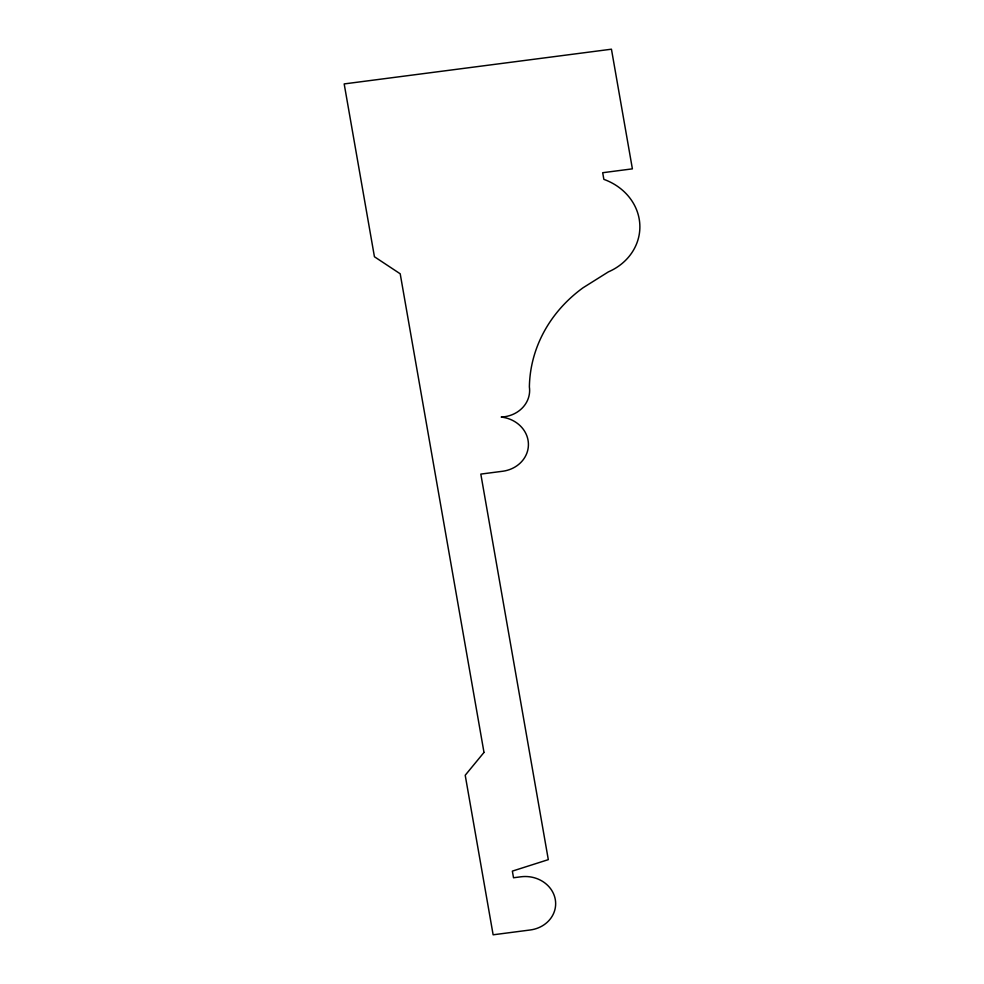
<?xml version="1.0" encoding="UTF-8"?>
<svg xmlns="http://www.w3.org/2000/svg" width="984" height="984" viewBox="0 0 984 984"><rect width="100%" height="100%" fill="white"/><g stroke="black" fill="none" stroke-linecap="round" stroke-linejoin="round"><path stroke-width="1.48" d="M483.993 752.428L465.211 775.257L493.132 934.8L530.253 929.978A30.061 26.863 2.9 0 0 555.296 899.536A30.061 26.863 2.9 0 0 520.942 876.793L513.525 877.765L512.356 871.111L548.309 859.647L480.819 474.091L503.095 471.201A30.602 27.343 2.9 0 0 528.408 443.661A30.602 27.343 2.9 0 0 501.2 417.056A30.172 26.949 2.9 0 0 529.38 386.921A147.415 131.696 2.9 0 1 583.032 287.783L608.407 271.867A56.617 50.578 2.9 0 0 639.821 224.635A56.617 50.578 2.9 0 0 603.856 179.359L602.688 172.717L632.392 168.854L611.445 49.2L344.179 83.923L374.437 256.75L400.205 273.798L483.993 752.428"/></g></svg>
